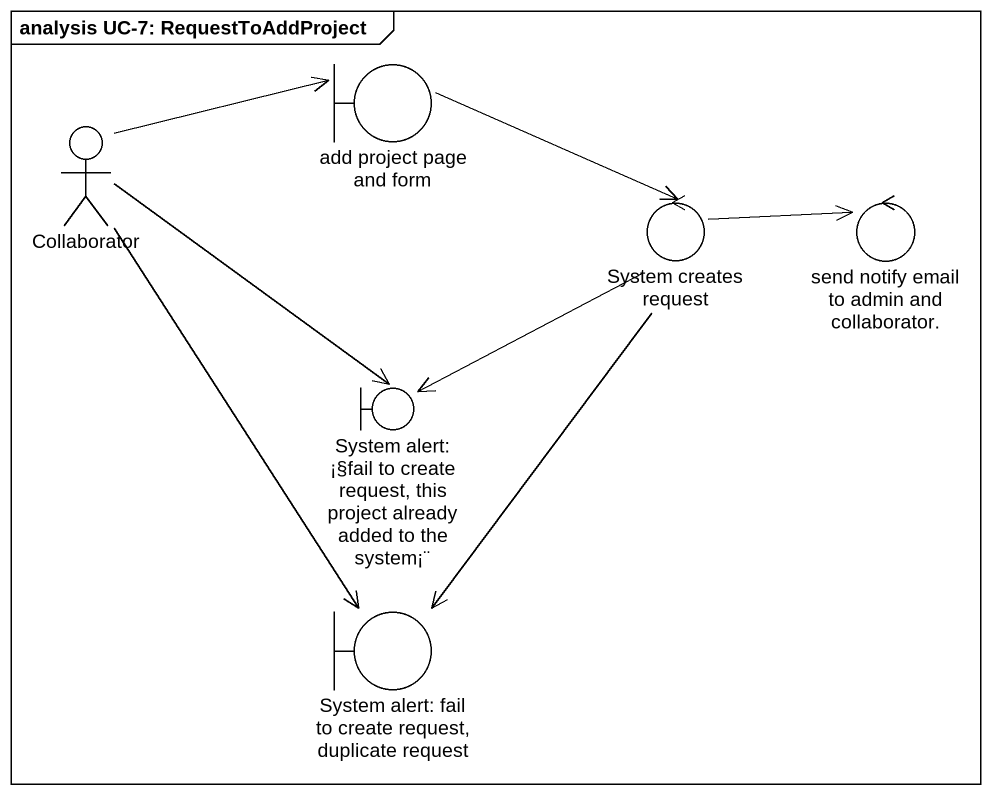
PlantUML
@startuml
mainframe analysis UC-7: RequestToAddProject
boundary "add project page and form" as add_project_page_and_form
actor Collaborator
control "System creates request" as System_creates_request
control "send notify email to admin and collaborator." as send_notify_email_to_admin
boundary "System alert: ¡§fail to create request, this project already added to the system¡¨" as System_alert_fail_to_create
boundary "System alert: fail to create request, duplicate request" as System_alert_fail_to_create_2
add_project_page_and_form -right-> System_creates_request
Collaborator -right-> add_project_page_and_form
Collaborator --> System_alert_fail_to_create
Collaborator --> System_alert_fail_to_create_2
System_creates_request -right-> send_notify_email_to_admin
System_creates_request --> System_alert_fail_to_create
System_creates_request --> System_alert_fail_to_create_2
@enduml
